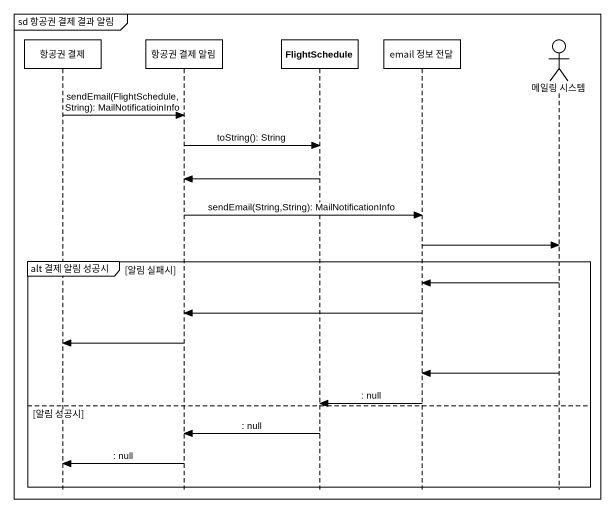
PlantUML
@startuml
mainframe sd 항공권 결제 결과 알림
hide footbox
participant "항공권 결제" as 항공권_결제
participant "항공권 결제 알림" as 항공권_결제_알림
participant FlightSchedule
participant "email 정보 전달" as email_정보_전달
actor "메일링 시스템" as 메일링_시스템

항공권_결제 -> 항공권_결제_알림 : sendEmail(FlightSchedule,String): MailNotificatioinInfo
항공권_결제_알림 -> FlightSchedule : toString(): String
FlightSchedule -> 항공권_결제_알림
항공권_결제_알림 -> email_정보_전달 : sendEmail(String,String): MailNotificationInfo
email_정보_전달 -> 메일링_시스템
group alt 결제 알림 성공시 [알림 실패시]
  메일링_시스템 -> email_정보_전달
  email_정보_전달 -> 항공권_결제_알림
  항공권_결제_알림 -> 항공권_결제
  메일링_시스템 -> email_정보_전달
  email_정보_전달 -> FlightSchedule : : null
else 알림 성공시
  FlightSchedule -> 항공권_결제_알림 : : null
  항공권_결제_알림 -> 항공권_결제 : : null
end
@enduml
